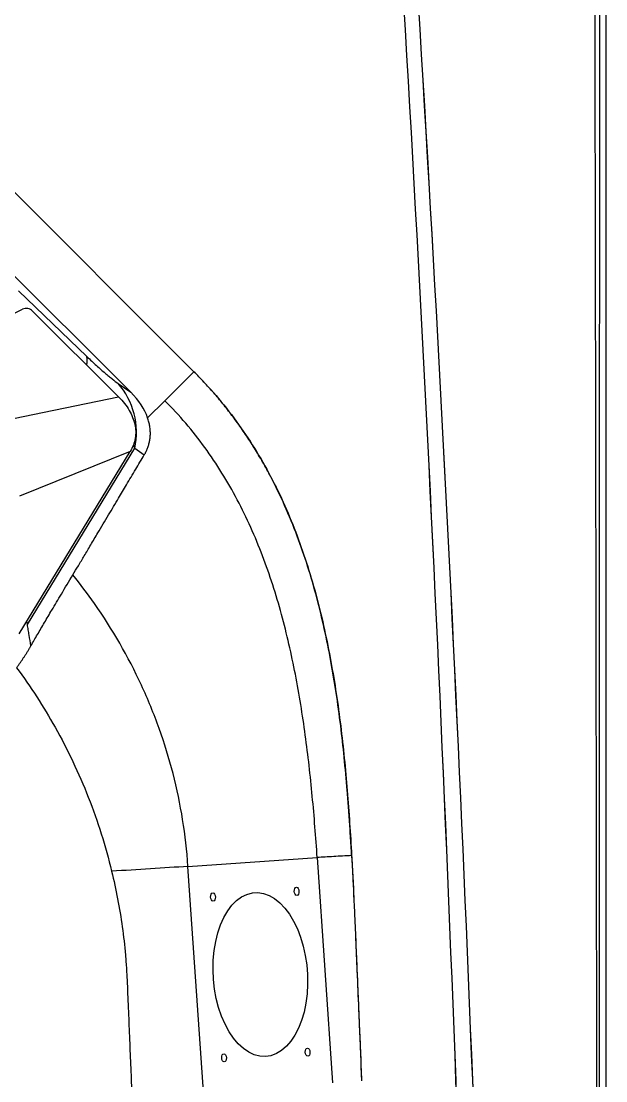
# Model space of a CAD drawing. Extents: x 409 to 498, y 628 to 778.
# Drawn here: x 490.92 to 498.04, y 714.4 to 727.3 of the extents above; entities that cross this region are included whole.
import ezdxf

# ---------------------------------------------------------------- set-up
doc = ezdxf.new("R2010")
doc.units = 0
doc.header["$MEASUREMENT"] = 0
doc.layers.add('1', color=4, linetype='Continuous')
doc.layers.add('GEOMETRY', color=4, linetype='Continuous', lineweight=25)

# ---------------------------------------------------------------- blocks, each defined once
blk = doc.blocks.new('2026_PULSE')
at = {"layer": 'GEOMETRY'}
for p, q in [((89.46, 86.582), (89.46, 2.918)), ((78.055, 84.467), (84.447, 78.075)), ((77.804, 83.698), (83.678, 77.824)), ((82.313, 79.059), (83.145, 78.259)), ((81.838, 78.583), (82.36, 78.836)), ((83.531, 77.767), (82.484, 78.814)), ((84.094, 77.722), (84.447, 78.075)), ((83.524, 77.933), (83.678, 77.824)), ((82.485, 77.554), (83.531, 77.767)), ((83.884, 77.512), (84.094, 77.722)), ((81.95, 77.444), (82.485, 77.554)), ((82.319, 74.88), (83.672, 77.103)), ((83.672, 77.103), (82.323, 76.557)), ((82.42, 74.994), (83.728, 77.143)), ((83.728, 77.143), (83.843, 77.062)), ((82.411, 75.031), (82.42, 74.994)), ((84.375, 72.049), (85.948, 72.156)), ((85.948, 72.156), (86.135, 69.413)), ((86.367, 72.18), (86.373, 72.065)), ((84.563, 69.305), (84.375, 72.049)), ((86.43, 70.821), (86.431, 70.785)), ((86.43, 70.821), (86.431, 70.785))]:
    blk.add_line(p, q, dxfattribs=at)
at = {"layer": 'GEOMETRY', "flags": 128}
for points in [[(83.707, 77.176), (83.728, 77.143), (83.728, 77.143), (83.728, 77.143)], [(85.726, 71.745), (85.724, 71.726), (85.719, 71.71), (85.71, 71.699), (85.699, 71.695), (85.688, 71.699), (85.679, 71.71), (85.672, 71.726), (85.669, 71.745), (85.67, 71.764), (85.675, 71.78), (85.684, 71.791), (85.695, 71.795), (85.706, 71.791), (85.716, 71.78), (85.723, 71.764), (85.726, 71.745)], [(84.708, 71.675), (84.707, 71.656), (84.701, 71.64), (84.693, 71.63), (84.682, 71.626), (84.671, 71.63), (84.661, 71.64), (84.654, 71.656), (84.651, 71.675), (84.652, 71.694), (84.658, 71.711), (84.666, 71.721), (84.677, 71.725), (84.688, 71.721), (84.698, 71.711), (84.705, 71.694), (84.708, 71.675)], [(85.829, 70.731), (85.83, 70.613), (85.824, 70.496), (85.809, 70.383), (85.787, 70.275), (85.757, 70.173), (85.72, 70.079), (85.676, 69.994), (85.627, 69.92), (85.572, 69.857), (85.513, 69.806), (85.451, 69.768), (85.385, 69.743), (85.318, 69.733), (85.25, 69.736), (85.182, 69.754), (85.115, 69.785), (85.05, 69.83), (84.987, 69.887), (84.929, 69.956), (84.875, 70.035), (84.827, 70.125), (84.784, 70.223), (84.748, 70.328), (84.72, 70.439), (84.698, 70.554), (84.685, 70.672), (84.68, 70.79), (84.682, 70.908), (84.693, 71.023), (84.712, 71.133), (84.738, 71.239), (84.771, 71.337), (84.812, 71.426), (84.858, 71.506), (84.91, 71.575), (84.967, 71.632), (85.028, 71.677), (85.092, 71.708), (85.159, 71.725), (85.226, 71.729), (85.295, 71.718), (85.362, 71.694), (85.429, 71.656), (85.492, 71.605), (85.553, 71.542), (85.609, 71.468), (85.66, 71.383), (85.706, 71.289), (85.745, 71.187), (85.777, 71.079), (85.802, 70.965), (85.82, 70.849), (85.829, 70.731)], [(85.859, 69.786), (85.858, 69.767), (85.853, 69.751), (85.844, 69.74), (85.833, 69.737), (85.822, 69.74), (85.812, 69.751), (85.805, 69.767), (85.802, 69.786), (85.804, 69.805), (85.809, 69.821), (85.818, 69.832), (85.829, 69.836), (85.84, 69.832), (85.849, 69.821), (85.856, 69.805), (85.859, 69.786)], [(84.842, 69.717), (84.84, 69.698), (84.835, 69.682), (84.826, 69.671), (84.815, 69.667), (84.804, 69.671), (84.795, 69.682), (84.788, 69.698), (84.785, 69.717), (84.786, 69.736), (84.791, 69.752), (84.8, 69.763), (84.811, 69.767), (84.822, 69.763), (84.832, 69.752), (84.839, 69.736), (84.842, 69.717)]]:
    blk.add_lwpolyline(points, dxfattribs=at)
at = {"layer": 'GEOMETRY'}
for centre, radius, start, end in [((82.991, 78.216), 0.159, 338.7121, 15.6182), ((82.841, 77.336), 0.907, 347.7519, 41.1349)]:
    blk.add_arc(centre, radius, start, end, dxfattribs=at)
for centre, major_axis, ratio, start_param, end_param in [((82.411, 78.749), (0.0964, -0.0403), 0.922032, 1.151665, 2.458689), ((82.47, 77.477), (1.44, -0.221), 0.581848, 0.299107, 0.670514)]:
    blk.add_ellipse(centre, major_axis=major_axis, ratio=ratio, start_param=start_param, end_param=end_param, dxfattribs=at)
for points, knots in [([(89.316, 86.533), (89.317, 86.529), (89.316, 86.526), (89.316, 86.519), (89.316, 86.509), (89.317, 86.485), (89.317, 86.437), (89.317, 86.342), (89.317, 86.152), (89.318, 85.771), (89.32, 85.009), (89.323, 83.486), (89.326, 82.18), (89.331, 79.569), (89.334, 77.828), (89.343, 72.605), (89.348, 69.123), (89.355, 62.16), (89.358, 58.678), (89.361, 51.714), (89.362, 48.232), (89.362, 41.268), (89.361, 37.786), (89.358, 30.823), (89.355, 27.341), (89.348, 20.377), (89.343, 16.895), (89.331, 9.931), (89.324, 6.45), (89.316, 2.968)], [0, 0, 0, 0, 0.000122, 0.000122, 0.000244, 0.000488, 0.000977, 0.001953, 0.003906, 0.007813, 0.015625, 0.03125, 0.0625, 0.0625, 0.125, 0.125, 0.25, 0.25, 0.375, 0.375, 0.5, 0.5, 0.625, 0.625, 0.75, 0.75, 0.875, 0.875, 1, 1, 1, 1]), ([(89.316, 86.533), (89.317, 86.529), (89.316, 86.526), (89.316, 86.519), (89.316, 86.509), (89.317, 86.485), (89.317, 86.437), (89.317, 86.342), (89.317, 86.152), (89.318, 85.771), (89.32, 85.009), (89.323, 83.486), (89.326, 82.18), (89.331, 79.569), (89.334, 77.828), (89.343, 72.605), (89.348, 69.123), (89.355, 62.16), (89.358, 58.678), (89.361, 51.714), (89.362, 48.232), (89.362, 41.268), (89.361, 37.786), (89.358, 30.823), (89.355, 27.341), (89.348, 20.377), (89.343, 16.895), (89.331, 9.931), (89.324, 6.45), (89.316, 2.968)], [0, 0, 0, 0, 0.000122, 0.000122, 0.000244, 0.000488, 0.000977, 0.001953, 0.003906, 0.007813, 0.015625, 0.03125, 0.0625, 0.0625, 0.125, 0.125, 0.25, 0.25, 0.375, 0.375, 0.5, 0.5, 0.625, 0.625, 0.75, 0.75, 0.875, 0.875, 1, 1, 1, 1]), ([(89.386, 2.918), (89.386, 2.945), (89.386, 2.973), (89.386, 3.027), (89.386, 3.109), (89.386, 3.299), (89.386, 3.681), (89.386, 4.443), (89.386, 5.968), (89.386, 7.276), (89.386, 9.89), (89.385, 11.633), (89.385, 16.862), (89.385, 20.348), (89.384, 30.806), (89.384, 37.778), (89.384, 51.722), (89.384, 58.694), (89.385, 69.152), (89.385, 72.638), (89.385, 77.867), (89.386, 79.61), (89.386, 82.225), (89.386, 83.532), (89.386, 85.057), (89.386, 85.82), (89.386, 86.201), (89.386, 86.392), (89.386, 86.473), (89.386, 86.528), (89.386, 86.555), (89.386, 86.582)], [0, 0, 0, 0, 0.000977, 0.000977, 0.001953, 0.003906, 0.007812, 0.015625, 0.03125, 0.0625, 0.0625, 0.125, 0.125, 0.25, 0.25, 0.5, 0.5, 0.75, 0.75, 0.875, 0.875, 0.9375, 0.9375, 0.96875, 0.984375, 0.992187, 0.996094, 0.998047, 0.999023, 0.999023, 1, 1, 1, 1]), ([(89.386, 2.918), (89.386, 2.945), (89.386, 2.973), (89.386, 3.027), (89.386, 3.109), (89.386, 3.299), (89.386, 3.681), (89.386, 4.443), (89.386, 5.968), (89.386, 7.276), (89.386, 9.89), (89.385, 11.633), (89.385, 16.862), (89.385, 20.348), (89.384, 30.806), (89.384, 37.778), (89.384, 51.722), (89.384, 58.694), (89.385, 69.152), (89.385, 72.638), (89.385, 77.867), (89.386, 79.61), (89.386, 82.225), (89.386, 83.532), (89.386, 85.057), (89.386, 85.82), (89.386, 86.201), (89.386, 86.392), (89.386, 86.473), (89.386, 86.528), (89.386, 86.555), (89.386, 86.582)], [0, 0, 0, 0, 0.000977, 0.000977, 0.001953, 0.003906, 0.007812, 0.015625, 0.03125, 0.0625, 0.0625, 0.125, 0.125, 0.25, 0.25, 0.5, 0.5, 0.75, 0.75, 0.875, 0.875, 0.9375, 0.9375, 0.96875, 0.984375, 0.992187, 0.996094, 0.998047, 0.999023, 0.999023, 1, 1, 1, 1]), ([(86.867, 84.735), (87.075, 81.407), (87.256, 78.078), (87.564, 71.417), (87.691, 68.086), (87.843, 63.087), (87.887, 61.421), (87.963, 58.087), (87.994, 56.42), (88.07, 51.42), (88.12, 44.752), (88.07, 38.084), (87.969, 31.416), (87.894, 28.083), (87.691, 21.417), (87.564, 18.085), (87.333, 13.089), (87.249, 11.424), (87.068, 8.094), (86.971, 6.43), (86.867, 4.765)], [0, 0, 0, 0, 0.125, 0.125, 0.25, 0.25, 0.3125, 0.3125, 0.375, 0.375, 0.5, 0.625, 0.625, 0.75, 0.75, 0.875, 0.875, 0.9375, 0.9375, 1, 1, 1, 1]), ([(86.867, 84.735), (87.283, 78.079), (87.59, 71.419), (87.894, 61.421), (87.969, 58.087), (88.07, 51.42), (88.095, 48.086), (88.095, 41.418), (88.07, 38.084), (87.969, 31.416), (87.894, 28.083), (87.59, 18.084), (87.283, 11.422), (86.867, 4.765)], [0.216375, 0.216375, 0.216375, 0.216375, 0.723368, 0.723368, 0.976864, 0.976864, 1.230361, 1.230361, 1.483857, 1.483857, 1.737354, 1.737354, 2.244347, 2.244347, 2.244347, 2.244347]), ([(87.043, 4.755), (87.151, 6.419), (87.252, 8.084), (87.44, 11.414), (87.527, 13.08), (87.768, 18.077), (87.901, 21.41), (88.06, 26.41), (88.106, 28.078), (88.185, 31.412), (88.218, 33.08), (88.297, 38.082), (88.349, 44.752), (88.297, 51.422), (88.218, 56.424), (88.185, 58.092), (88.106, 61.426), (88.06, 63.093), (87.901, 68.093), (87.768, 71.426), (87.447, 78.088), (87.259, 81.418), (87.043, 84.746)], [0, 0, 0, 0, 0.0625, 0.0625, 0.125, 0.125, 0.25, 0.25, 0.3125, 0.3125, 0.375, 0.375, 0.5, 0.625, 0.625, 0.6875, 0.6875, 0.75, 0.75, 0.875, 0.875, 1, 1, 1, 1]), ([(87.043, 4.755), (87.474, 11.412), (87.796, 18.076), (88.113, 28.077), (88.192, 31.412), (88.297, 38.082), (88.323, 41.417), (88.323, 48.087), (88.297, 51.422), (88.192, 58.092), (88.113, 61.427), (87.795, 71.427), (87.474, 78.089), (87.043, 84.746)], [0, 0, 0, 0, 0.50835, 0.50835, 0.762525, 0.762525, 1.016701, 1.016701, 1.270876, 1.270876, 1.525051, 1.525051, 2.033401, 2.033401, 2.033401, 2.033401]), ([(83.145, 78.259), (83.185, 78.22), (83.224, 78.184), (83.279, 78.134), (83.298, 78.117), (83.332, 78.087), (83.349, 78.073), (83.381, 78.045), (83.396, 78.033), (83.425, 78.008), (83.439, 77.997), (83.479, 77.966), (83.503, 77.948), (83.524, 77.933)], [0, 0, 0, 0, 0.25, 0.25, 0.375, 0.375, 0.5, 0.5, 0.625, 0.625, 0.75, 0.75, 1, 1, 1, 1]), ([(84.447, 78.075), (84.541, 77.982), (84.72, 77.788), (84.966, 77.476), (85.187, 77.146), (85.384, 76.801), (85.557, 76.444), (85.757, 75.954), (85.954, 75.322), (86.123, 74.547), (86.24, 73.762), (86.318, 72.972), (86.352, 72.444), (86.367, 72.18)], [0, 0, 0, 0, 0.0625, 0.125, 0.1875, 0.25, 0.3125, 0.375, 0.5, 0.625, 0.75, 0.875, 1, 1, 1, 1]), ([(86.367, 72.18), (86.365, 72.221), (86.36, 72.301), (86.353, 72.42), (86.345, 72.536), (86.338, 72.649), (86.33, 72.76), (86.322, 72.867), (86.305, 73.073), (86.278, 73.371), (86.234, 73.769), (86.181, 74.158), (86.115, 74.552), (86.038, 74.938), (85.944, 75.326), (85.835, 75.703), (85.706, 76.079), (85.557, 76.443), (85.413, 76.741), (85.286, 76.973), (85.184, 77.145), (85.077, 77.311), (84.985, 77.443), (84.91, 77.543), (84.856, 77.613), (84.801, 77.683), (84.745, 77.751), (84.688, 77.818), (84.629, 77.884), (84.57, 77.949), (84.509, 78.013), (84.468, 78.055), (84.447, 78.075)], [0, 0, 0, 0, 0.019249, 0.038038, 0.056366, 0.074233, 0.09164, 0.108587, 0.125074, 0.189558, 0.25002, 0.314185, 0.37503, 0.439059, 0.500186, 0.563627, 0.624602, 0.68793, 0.749309, 0.781144, 0.812631, 0.843813, 0.874732, 0.888724, 0.902688, 0.916629, 0.930549, 0.944454, 0.958347, 0.972233, 0.986116, 1, 1, 1, 1]), ([(83.531, 77.767), (83.556, 77.741), (83.604, 77.69), (83.662, 77.605), (83.704, 77.519), (83.731, 77.432), (83.741, 77.346), (83.735, 77.261), (83.712, 77.178), (83.685, 77.128), (83.672, 77.103)], [0, 0, 0, 0, 0.127804, 0.249051, 0.366383, 0.482705, 0.600436, 0.724414, 0.856966, 1, 1, 1, 1]), ([(85.948, 72.156), (85.931, 72.406), (85.892, 72.904), (85.809, 73.649), (85.69, 74.39), (85.523, 75.122), (85.333, 75.717), (85.142, 76.18), (84.978, 76.517), (84.792, 76.843), (84.584, 77.155), (84.352, 77.45), (84.182, 77.634), (84.094, 77.722)], [0, 0, 0, 0, 0.125, 0.25, 0.375, 0.5, 0.625, 0.6875, 0.75, 0.8125, 0.875, 0.9375, 1, 1, 1, 1]), ([(83.843, 77.062), (83.846, 77.065), (83.85, 77.073), (83.856, 77.084), (83.862, 77.096), (83.868, 77.107), (83.873, 77.119), (83.883, 77.141), (83.895, 77.174), (83.906, 77.218), (83.914, 77.263), (83.917, 77.302), (83.917, 77.335), (83.916, 77.36), (83.914, 77.385), (83.91, 77.41), (83.905, 77.436), (83.899, 77.461), (83.892, 77.487), (83.887, 77.504), (83.884, 77.512)], [0, 0, 0, 0, 0.031193, 0.062083, 0.092675, 0.122974, 0.152988, 0.182721, 0.289347, 0.392749, 0.493281, 0.591325, 0.643201, 0.694713, 0.745928, 0.796915, 0.847745, 0.898488, 0.949216, 1, 1, 1, 1]), ([(82.974, 75.6), (82.996, 75.637), (83.043, 75.715), (83.115, 75.836), (83.194, 75.969), (83.293, 76.135), (83.406, 76.326), (83.522, 76.521), (83.632, 76.707), (83.736, 76.882), (83.808, 77.003), (83.843, 77.062)], [0, 0, 0, 0, 0.076369, 0.159705, 0.250006, 0.349837, 0.5, 0.640615, 0.750004, 0.879796, 1, 1, 1, 1]), ([(82.464, 74.736), (82.477, 74.759), (82.503, 74.805), (82.544, 74.874), (82.586, 74.946), (82.629, 75.019), (82.673, 75.095), (82.741, 75.211), (82.842, 75.38), (82.927, 75.522), (82.974, 75.6)], [0, 0, 0, 0, 0.077053, 0.156618, 0.238694, 0.323283, 0.410386, 0.500003, 0.725803, 1, 1, 1, 1]), ([(84.375, 72.049), (84.362, 72.24), (84.319, 72.62), (84.201, 73.182), (84.033, 73.73), (83.743, 74.439), (83.383, 75.064), (83.065, 75.487), (82.974, 75.6)], [0, 0, 0, 0, 0.125, 0.25, 0.375, 0.5, 0.75, 0.8452879, 0.8452879, 0.8452879, 0.8452879]), ([(82.464, 74.736), (82.457, 74.779), (82.449, 74.822), (82.438, 74.886), (82.435, 74.908), (82.427, 74.951), (82.424, 74.972), (82.42, 74.994)], [0, 0, 0, 0, 0.5, 0.5, 0.75, 0.75, 1, 1, 1, 1]), ([(82.289, 74.469), (82.296, 74.478), (82.31, 74.497), (82.33, 74.526), (82.35, 74.555), (82.37, 74.584), (82.39, 74.614), (82.409, 74.644), (82.428, 74.675), (82.446, 74.705), (82.458, 74.726), (82.464, 74.736)], [0, 0, 0, 0, 0.109504, 0.220016, 0.331277, 0.443021, 0.554993, 0.666949, 0.778615, 0.889719, 1, 1, 1, 1]), ([(82.289, 74.469), (82.46, 74.237), (82.702, 73.863), (82.979, 73.327), (83.167, 72.893), (83.325, 72.447), (83.409, 72.143), (83.446, 71.99)], [0, 0, 0, 0, 0.2281753, 0.3531753, 0.4781753, 0.6031753, 0.7281753, 0.7281753, 0.7281753, 0.7281753]), ([(86.373, 72.065), (86.383, 71.875), (86.398, 71.57), (86.416, 71.156), (86.425, 70.931), (86.43, 70.821)], [0.5046837, 0.5046837, 0.5046837, 0.5046837, 0.712755, 0.837755, 0.9580714, 0.9580714, 0.9580714, 0.9580714]), ([(86.373, 72.065), (86.375, 72.029), (86.379, 71.954), (86.385, 71.837), (86.391, 71.713), (86.397, 71.581), (86.405, 71.413), (86.416, 71.159), (86.424, 70.952), (86.43, 70.821)], [0, 0, 0, 0, 0.087695, 0.181542, 0.281542, 0.387695, 0.500001, 0.685353, 1, 1, 1, 1]), ([(83.446, 71.99), (83.473, 71.878), (83.522, 71.653), (83.578, 71.312), (83.61, 71.027), (83.626, 70.81), (83.631, 70.709), (83.633, 70.664)], [0.5143428, 0.5143428, 0.5143428, 0.5143428, 0.6393428, 0.7643428, 0.8893428, 0.9518428, 1, 1, 1, 1]), ([(86.431, 70.785), (86.436, 70.678), (86.445, 70.458), (86.464, 70.008), (86.478, 69.665), (86.488, 69.437)], [0, 0, 0, 0, 0.1162779, 0.2412779, 0.4912779, 0.4912779, 0.4912779, 0.4912779]), ([(86.431, 70.785), (86.438, 70.625), (86.448, 70.4), (86.462, 70.067), (86.474, 69.777), (86.483, 69.552), (86.488, 69.437)], [0, 0, 0, 0, 0.355175, 0.5, 0.742053, 1, 1, 1, 1]), ([(83.633, 70.664), (83.634, 70.651), (83.637, 70.581), (83.642, 70.453), (83.652, 70.223), (83.664, 69.936), (83.678, 69.591), (83.688, 69.361), (83.692, 69.246)], [0, 0, 0, 0, 0.0143428, 0.0768428, 0.1393428, 0.2643428, 0.3893428, 0.5143428, 0.5143428, 0.5143428, 0.5143428])]:
    blk.add_open_spline(points, degree=3, knots=knots, dxfattribs=at)
for points in [[(86.367, 72.18), (86.293, 72.176), (86.146, 72.169), (86.01, 72.161), (85.948, 72.156)], [(86.367, 72.18), (86.369, 72.142), (86.371, 72.104), (86.373, 72.065)], [(84.375, 72.049), (84.227, 72.039), (83.921, 72.019), (83.604, 71.999), (83.446, 71.99)]]:
    blk.add_open_spline(points, degree=3, dxfattribs=at)

msp = doc.modelspace()

# ---------------------------------------------------------------- block references
at = {"layer": '1'}
msp.add_blockref('2026_PULSE', (408.577, 644.96), dxfattribs=at)

doc.saveas('drawing.dxf')
